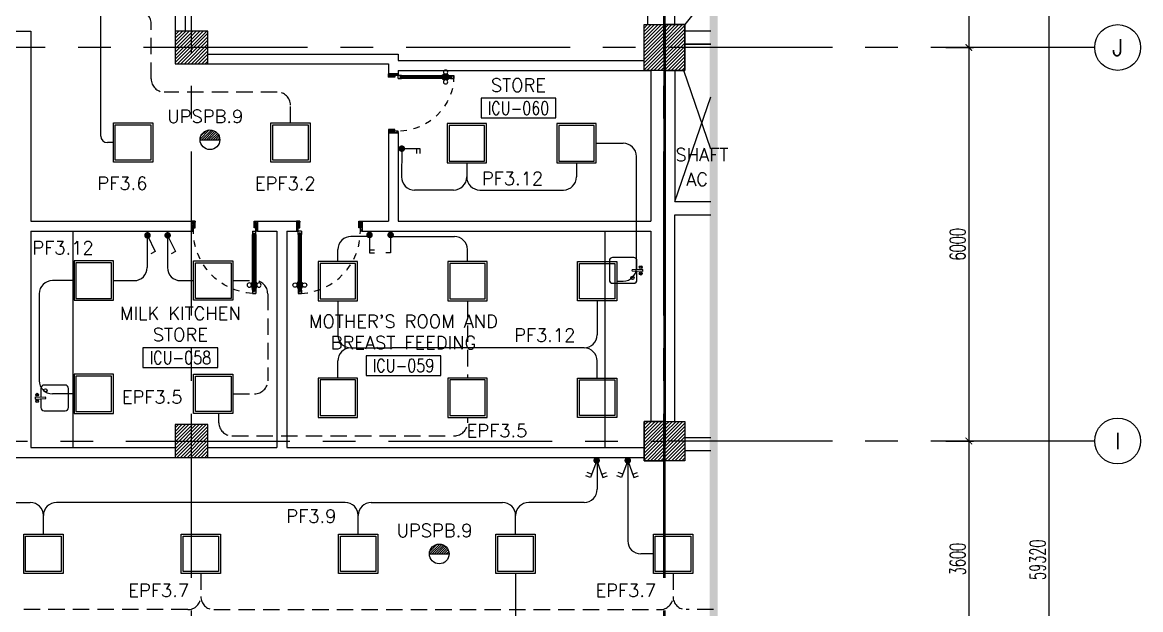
# Model space of a CAD drawing. Extents: x -0.3 to 91.9, y -1.1 to 78.4.
# Drawn here: x 74.81 to 91.86, y 34.4 to 43.35 of the extents above; entities that cross this region are included whole.
import ezdxf
from ezdxf.enums import TextEntityAlignment as Align

# ---------------------------------------------------------------- set-up
doc = ezdxf.new("R2010")
doc.units = 0
doc.header["$MEASUREMENT"] = 0
doc.header["$PDMODE"] = 34
for name, pattern in [('CENTER2', [1.125, 0.75, -0.125, 0.125, -0.125]), ('CENTERX2', [4, 2.5, -0.5, 0.5, -0.5]), ('HIDDEN', [0.375, 0.25, -0.125])]:
    doc.linetypes.add(name, pattern=pattern)
doc.layers.get('0').update_dxf_attribs({"linetype": 'CONTINUOUS'})
doc.layers.get('DEFPOINTS').update_dxf_attribs({"linetype": 'CONTINUOUS'})
for name, color, linetype in [('AX-CR', 11, 'CONTINUOUS'), ('AX-DIM', 11, 'CONTINUOUS'), ('AX-TXT', 2, 'CONTINUOUS'), ('AXES', 11, 'CENTERX2'), ('COL', 11, 'CONTINUOUS'), ('DOOR', 7, 'CONTINUOUS'), ('E-CLINE', 4, 'CONTINUOUS'), ('E-HLINE', 4, 'HIDDEN'), ('E-LITE', 4, 'CONTINUOUS'), ('E-SWITCH', 4, 'CONTINUOUS'), ('E-TEXT', 4, 'CONTINUOUS'), ('E-TRXT', 4, 'CONTINUOUS'), ('EL-LITE', 4, 'CONTINUOUS'), ('ELEV', 2, 'CONTINUOUS'), ('HAT', 11, 'CONTINUOUS'), ('NON-MEDICAL', 11, 'CONTINUOUS'), ('RM-BOX', 11, 'CONTINUOUS'), ('RM-NAME', 11, 'CONTINUOUS'), ('RM-NO', 11, 'CONTINUOUS'), ('ROOF', 7, 'CONTINUOUS'), ('SHAFT', 11, 'CONTINUOUS'), ('WALL', 11, 'CONTINUOUS')]:
    doc.layers.add(name, color=color, linetype=linetype)
doc.styles.add('ROMANS', font='ROMANS.shx', dxfattribs={"width": 0.6})
doc.dimstyles.new('STANDARD in', dxfattribs={"dimtxt": 0.24, "dimasz": 0.1, "dimexe": 0.07, "dimexo": 0.05, "dimgap": 0.05, "dimtad": 1, "dimdec": 0, "dimlfac": 1000, "dimzin": 0, "dimdsep": 46, "dimtxsty": 'ROMANS', "dimblk": 'ARCHTICK', "dimcen": 0.05, "dimdle": 0.05, "dimclrd": 7, "dimclre": 7, "dimclrt": 2, "dimadec": 0, "dimazin": 0, "dimtfac": 1, "dimtdec": 0, "dimtmove": 2, "dimatfit": 3, "dimldrblk": 'ARCHTICK', "dimfxl": 0, "dimtolj": 1, "dimtzin": 0, "dimarcsym": 0})

# ---------------------------------------------------------------- blocks, each defined once
blk = doc.blocks.new('*X67')
at = {"color": 0}
for p, q in [((84179, 155509), (84660, 155990)), ((84179, 155562), (84607, 155990)), ((84179, 155615), (84554, 155990)), ((84179, 155668), (84501, 155990)), ((84179, 155721), (84448, 155990)), ((84179, 155774), (84395, 155990)), ((84179, 155827), (84342, 155990)), ((84179, 155880), (84289, 155990)), ((84179, 155933), (84236, 155990)), ((84179, 155986), (84183, 155990)), ((84213, 155490), (84679, 155956)), ((84266, 155490), (84679, 155903)), ((84319, 155490), (84679, 155850)), ((84372, 155490), (84679, 155796)), ((84426, 155490), (84679, 155743)), ((84479, 155490), (84679, 155690)), ((84532, 155490), (84679, 155637)), ((84585, 155490), (84679, 155584)), ((84638, 155490), (84679, 155531))]:
    blk.add_line(p, q, dxfattribs=at)
blk = doc.blocks.new('COL50')
at = {"layer": 'COL'}
blk.add_lwpolyline([(-250, 250), (-250, -250), (250, -250), (250, 250)], close=True, dxfattribs=at)
blk = doc.blocks.new('*X69')
at = {"color": 0}
for p, q in [((84179, 149516), (84653, 149990)), ((84179, 149569), (84600, 149990)), ((84179, 149622), (84547, 149990)), ((84179, 149675), (84494, 149990)), ((84179, 149728), (84441, 149990)), ((84179, 149781), (84388, 149990)), ((84179, 149834), (84335, 149990)), ((84179, 149887), (84282, 149990)), ((84179, 149940), (84229, 149990)), ((84206, 149490), (84679, 149963)), ((84259, 149490), (84679, 149910)), ((84312, 149490), (84679, 149857)), ((84365, 149490), (84679, 149804)), ((84418, 149490), (84679, 149751)), ((84471, 149490), (84679, 149698)), ((84524, 149490), (84679, 149645)), ((84577, 149490), (84679, 149592)), ((84630, 149490), (84679, 149539))]:
    blk.add_line(p, q, dxfattribs=at)
blk = doc.blocks.new('RM1')
at = {"layer": 'RM-BOX'}
blk.add_lwpolyline([(570, -200), (-570, -200), (-570, -500), (570, -500)], close=True, dxfattribs=at)
at = {"layer": 'RM-NAME', "style": 'ROMANS'}
for tag, p in [('ROOMNAME1', (0, 324)), ('ROOMNAME2', (0, 0))]:
    blk.add_attdef(tag, text='', height=200, dxfattribs=at).set_placement(p, align=Align.MIDDLE)
at = {"layer": 'RM-NO', "style": 'ROMANS', "width": 0.8}
blk.add_attdef('ROOMNO', text='', height=200, dxfattribs=at).set_placement((0, -350), align=Align.MIDDLE)
blk = doc.blocks.new('_ARCHTICK')
at = {"color": 0, "linetype": 'ByBlock', "const_width": 0.15}
blk.add_lwpolyline([(-0.5, -0.5), (0.5, 0.5)], dxfattribs=at)
blk = doc.blocks.new('*D189')
at = {"layer": 'AX-DIM', "color": 7, "lineweight": -2, "ltscale": 0.3}
for p, q in [((88.617, 64.82), (90.53, 64.82)), ((90.46, 64.87), (90.46, 5.45)), ((86.18, 5.5), (90.53, 5.5))]:
    blk.add_line(p, q, dxfattribs=at)
at = {"layer": 'DEFPOINTS', "color": 0, "ltscale": 0.3}
for p in [(88.567, 64.82), (86.13, 5.5), (90.46, 5.5)]:
    blk.add_point(p, dxfattribs=at)
at = {"layer": 'AX-DIM', "color": 7, "lineweight": -2, "ltscale": 0.3, "xscale": 0.1, "yscale": 0.1, "zscale": 0.1}
for p, rotation in [((90.46, 64.82), 90), ((90.46, 5.5), 270)]:
    blk.add_blockref('_ARCHTICK', p, dxfattribs=dict(at, rotation=rotation))
at = {"layer": 'AX-DIM', "color": 2, "ltscale": 0.3, "insert": (90.29, 35.16), "char_height": 0.24, "attachment_point": 5, "rotation": 90, "style": 'ROMANS'}
blk.add_mtext('\\A1;59320', dxfattribs=at)
blk = doc.blocks.new('*D194')
at = {"layer": 'AX-DIM', "color": 7, "lineweight": -2, "ltscale": 0.3}
for p, q in [((88.89, 42.97), (89.31, 42.97)), ((89.24, 43.02), (89.24, 36.92)), ((88.89, 36.97), (89.31, 36.97))]:
    blk.add_line(p, q, dxfattribs=at)
at = {"layer": 'DEFPOINTS', "color": 0, "ltscale": 0.3}
for p in [(88.84, 42.97), (88.84, 36.97), (89.24, 36.97)]:
    blk.add_point(p, dxfattribs=at)
at = {"layer": 'AX-DIM', "color": 7, "lineweight": -2, "ltscale": 0.3, "xscale": 0.1, "yscale": 0.1, "zscale": 0.1}
for p, rotation in [((89.24, 42.97), 90), ((89.24, 36.97), 270)]:
    blk.add_blockref('_ARCHTICK', p, dxfattribs=dict(at, rotation=rotation))
at = {"layer": 'AX-DIM', "color": 2, "ltscale": 0.3, "insert": (89.07, 39.97), "char_height": 0.24, "attachment_point": 5, "rotation": 90, "style": 'ROMANS'}
blk.add_mtext('\\A1;6000', dxfattribs=at)
blk = doc.blocks.new('AXR')
at = {"layer": 'AX-CR'}
blk.add_circle((350, 0), 350, dxfattribs=at)
at = {"layer": 'AX-TXT', "style": 'ROMANS'}
blk.add_attdef('AX', text='', height=250, dxfattribs=at).set_placement((350, 0), align=Align.MIDDLE)
blk = doc.blocks.new('*D198')
at = {"layer": 'AX-DIM', "color": 7, "lineweight": -2, "ltscale": 0.3}
for p, q in [((89.24, 37.02), (89.24, 33.32)), ((88.89, 36.97), (89.31, 36.97)), ((88.89, 33.37), (89.31, 33.37))]:
    blk.add_line(p, q, dxfattribs=at)
at = {"layer": 'DEFPOINTS', "color": 0, "ltscale": 0.3}
for p in [(88.84, 36.97), (88.84, 33.37), (89.24, 33.37)]:
    blk.add_point(p, dxfattribs=at)
at = {"layer": 'AX-DIM', "color": 7, "lineweight": -2, "ltscale": 0.3, "xscale": 0.1, "yscale": 0.1, "zscale": 0.1}
for p, rotation in [((89.24, 36.97), 90), ((89.24, 33.37), 270)]:
    blk.add_blockref('_ARCHTICK', p, dxfattribs=dict(at, rotation=rotation))
at = {"layer": 'AX-DIM', "color": 2, "ltscale": 0.3, "insert": (89.07, 35.17), "char_height": 0.24, "attachment_point": 5, "rotation": 90, "style": 'ROMANS'}
blk.add_mtext('\\A1;3600', dxfattribs=at)
blk = doc.blocks.new('*D202')
at = {"layer": 'AX-DIM', "color": 7, "lineweight": -2, "ltscale": 0.3}
for p, q in [((88.89, 50.17), (89.31, 50.17)), ((89.24, 50.22), (89.24, 42.92)), ((88.89, 42.97), (89.31, 42.97))]:
    blk.add_line(p, q, dxfattribs=at)
at = {"layer": 'DEFPOINTS', "color": 0, "ltscale": 0.3}
for p in [(88.84, 50.17), (88.84, 42.97), (89.24, 42.97)]:
    blk.add_point(p, dxfattribs=at)
at = {"layer": 'AX-DIM', "color": 7, "lineweight": -2, "ltscale": 0.3, "xscale": 0.1, "yscale": 0.1, "zscale": 0.1}
for p, rotation in [((89.24, 50.17), 90), ((89.24, 42.97), 270)]:
    blk.add_blockref('_ARCHTICK', p, dxfattribs=dict(at, rotation=rotation))
at = {"layer": 'AX-DIM', "color": 2, "ltscale": 0.3, "insert": (89.07, 46.57), "char_height": 0.24, "attachment_point": 5, "rotation": 90, "style": 'ROMANS'}
blk.add_mtext('\\A1;7200', dxfattribs=at)
blk = doc.blocks.new('DOOR90')
at = {"layer": 'DOOR', "color": 0, "linetype": 'ByBlock'}
for p, q in [((-150, 0), (-150, -25)), ((-150, 0), (0, 0)), ((0, -50), (0, 0)), ((-1000, -25), (-1000, -75)), ((-1000, -75), (-1000, -25)), ((-950, -25), (-1000, -25)), ((-950, -75), (-1000, -75)), ((-970, -42), (-970, -58)), ((-950, -42), (-970, -42)), ((-950, -58), (-970, -58)), ((-950, -25), (-950, -42)), ((-950, -58), (-950, -75)), ((-918, -25), (-918, -18)), ((-828, -18), (-918, -18)), ((-918, -75), (-918, -82)), ((-828, -82), (-918, -82)), ((-905, -18), (-905, -9)), ((-905, -9), (-840, -9)), ((-905, -18), (-840, -18)), ((-905, -82), (-905, -91)), ((-905, -82), (-840, -82)), ((-905, -91), (-840, -91)), ((-840, -18), (-840, -9)), ((-840, -82), (-840, -91)), ((-828, -25), (-828, -18)), ((-828, -75), (-828, -82)), ((-200, -42), (-200, -25)), ((-200, -25), (-150, -25)), ((-180, -42), (-200, -42)), ((-200, -75), (-200, -58)), ((-200, -58), (-180, -58)), ((-150, -75), (-200, -75)), ((-180, -58), (-180, -42)), ((-150, -75), (-150, -25)), ((-150, -25), (-100, -25)), ((-100, -25), (-100, -50)), ((-100, -50), (0, -50)), ((-100, -850), (0, -850)), ((-100, -875), (-100, -850)), ((0, -850), (0, -900)), ((-150, -900), (-150, -875)), ((-150, -875), (-100, -875)), ((0, -900), (-150, -900)), ((-150, -900), (0, -900))]:
    blk.add_line(p, q, dxfattribs=at)
at = {"layer": 'DOOR', "color": 9, "linetype": 'ByBlock'}
for p, q in [((0, -50), (-114, 0)), ((0, -50), (-40, 0)), ((0, -50), (-100, -37)), ((0, -850), (-114, -900)), ((0, -850), (-100, -863)), ((0, -850), (-40, -900))]:
    blk.add_line(p, q, dxfattribs=at)
at = {"layer": 'DOOR', "linetype": 'ByBlock'}
for p, q in [((-200, -25), (-950, -25)), ((-200, -42), (-950, -42)), ((-200, -58), (-950, -58)), ((-950, -75), (-200, -75))]:
    blk.add_line(p, q, dxfattribs=at)
at = {"layer": 'DOOR', "color": 0, "linetype": 'ByBlock'}
for centre in [(-873, 24), (-873, -124)]:
    blk.add_circle(centre, 32.4, dxfattribs=at)
at = {"layer": 'DOOR', "color": 9, "linetype": 'ByBlock'}
for centre, radius, start, end in [((0, -50), 154, 161.1053, 166.2858), ((0, -50), 134, 158.1598, 169.28), ((0, -50), 94.4, 148.0182, 180), ((0, -50), 74.4, 137.7764, 180), ((0, -50), 114, 154.0838, 167.3774), ((0, -50), 54.4, 113.2074, 180), ((0, -50), 34.4, 90, 180), ((0, -50), 14.4, 90, 180), ((0, -850), 94.4, 180, 211.9818), ((0, -850), 74.4, 180, 222.2236), ((0, -850), 54.4, 180, 246.7926), ((0, -850), 34.4, 180, 270), ((0, -850), 14.4, 180, 270), ((0, -850), 154, 193.7142, 198.8947), ((0, -850), 134, 190.72, 201.8402)]:
    blk.add_arc(centre, radius, start, end, dxfattribs=at)
at = {"layer": 'DOOR', "linetype": 'HIDDEN', "ltscale": 0.5}
blk.add_arc((-150, -25), 850, 180, 270, dxfattribs=at)
blk = doc.blocks.new('C5V')
at = {"layer": 'HAT'}
h = blk.add_hatch(dxfattribs=at)
h.set_pattern_fill('ANSI31', color=256, scale=300, style=0)
h.set_pattern_definition([(45, (-249196.182, -54711.005), (-26.5165043, 26.5165043), [])])
h.paths.add_polyline_path([(-20, 600), (-320, 600), (-320, 300), (-20, 300)])
h.paths.add_polyline_path([(-20, 300), (-320, 300), (-320, 0), (-20, 0)])
h = blk.add_hatch(dxfattribs=at)
h.set_pattern_fill('ANSI31', color=256, scale=300, style=0)
h.set_pattern_definition([(45, (-248876.182, -54711.005), (-26.5165043, 26.5165043), [])])
h.paths.add_polyline_path([(300, 600), (0, 600), (0, 300), (300, 300)])
h.paths.add_polyline_path([(300, 300), (0, 300), (0, 0), (300, 0)])
at = {"layer": 'COL'}
for points in [[(-20, 600), (-20, 0), (-320, 0), (-320, 600)], [(300, 600), (300, 0), (0, 0), (0, 600)]]:
    blk.add_lwpolyline(points, close=True, dxfattribs=at)
blk = doc.blocks.new('C11')
at = {"layer": 'HAT'}
h = blk.add_hatch(dxfattribs=at)
h.set_pattern_fill('ANSI31', color=256, scale=300, style=0)
h.set_pattern_definition([(45, (-248556.182, -75061.005), (-26.5165043, 26.5165043), [])])
h.paths.add_polyline_path([(300, 700), (0, 700), (0, 350), (300, 350)])
h.paths.add_polyline_path([(300, 350), (0, 350), (0, 0), (300, 0)])
at = {"layer": 'COL'}
blk.add_lwpolyline([(300, 700), (300, 0), (0, 0), (0, 700)], close=True, dxfattribs=at)
blk = doc.blocks.new('C11D')
at = {"layer": 'COL', "linetype": 'ByBlock'}
for p in [(-320, 0), (0, 0)]:
    blk.add_blockref('C11', p, dxfattribs=at)
blk = doc.blocks.new('DOOR-10')
at = {"layer": 'DOOR', "color": 0, "linetype": 'ByBlock'}
for p, q in [((-26, 1100), (-76, 1100)), ((-76, 1100), (-26, 1100)), ((-76, 1050), (-76, 1100)), ((-59, 1050), (-76, 1050)), ((-43, 1070), (-59, 1070)), ((-59, 1050), (-59, 1070)), ((-43, 1050), (-43, 1070)), ((-26, 1050), (-43, 1050)), ((-26, 1050), (-26, 1100)), ((-83, 1005), (-92, 1005)), ((-92, 1005), (-92, 940)), ((-83, 940), (-92, 940)), ((-76, 1018), (-83, 1018)), ((-83, 928), (-83, 1018)), ((-83, 1005), (-83, 940)), ((-76, 928), (-83, 928)), ((-26, 1018), (-18, 1018)), ((-26, 928), (-18, 928)), ((-18, 928), (-18, 1018)), ((-18, 1005), (-9, 1005)), ((-18, 1005), (-18, 940)), ((-18, 940), (-9, 940)), ((-9, 1005), (-9, 940)), ((-76, 200), (-59, 200)), ((-76, 150), (-76, 200)), ((-59, 200), (-59, 180)), ((-59, 180), (-43, 180)), ((-43, 200), (-26, 200)), ((-43, 180), (-43, 200)), ((-26, 200), (-26, 150)), ((-1001, 0), (-1001, 150)), ((-1001, 150), (-976, 150)), ((-1001, 150), (-1001, 0)), ((-951, 0), (-1001, 0)), ((-976, 150), (-976, 100)), ((-976, 100), (-951, 100)), ((-951, 100), (-951, 0)), ((-76, 150), (-26, 150)), ((-51, 100), (-51, 0)), ((-26, 100), (-51, 100)), ((-51, 0), (-1, 0)), ((-1, 150), (-26, 150)), ((-26, 150), (-26, 100))]:
    blk.add_line(p, q, dxfattribs=at)
at = {"layer": 'DOOR', "linetype": 'ByBlock'}
for p, q in [((-76, 1050), (-76, 200)), ((-59, 200), (-59, 1050)), ((-43, 200), (-43, 1050)), ((-26, 200), (-26, 1050))]:
    blk.add_line(p, q, dxfattribs=at)
at = {"layer": 'DOOR', "color": 9, "linetype": 'ByBlock'}
for p, q in [((-951, 0), (-1001, 114)), ((-951, 0), (-1001, 40)), ((-951, 0), (-964, 100)), ((-51, 0), (-1, 114)), ((-51, 0), (-37, 100)), ((-51, 0), (-1, 40)), ((-1, 0), (-1, 150))]:
    blk.add_line(p, q, dxfattribs=at)
at = {"layer": 'DOOR', "color": 0, "linetype": 'ByBlock'}
for centre in [(-124, 973), (23, 973)]:
    blk.add_circle(centre, 32.4, dxfattribs=at)
at = {"layer": 'DOOR', "linetype": 'HIDDEN', "ltscale": 0.5}
blk.add_arc((-23, 149), 952, 93.1482, 179.9482, dxfattribs=at)
at = {"layer": 'DOOR', "color": 9, "linetype": 'ByBlock'}
for centre, radius, start, end in [((-951, 0), 154, 103.7142, 108.8947), ((-951, 0), 134, 100.72, 111.8402), ((-951, 0), 94.4, 90, 121.9818), ((-951, 0), 74.4, 90, 132.2236), ((-951, 0), 54.4, 90, 156.7926), ((-951, 0), 34.4, 90, 180), ((-951, 0), 14.4, 90, 180), ((-51, 0), 94.4, 58.0182, 90), ((-51, 0), 74.4, 47.7764, 90), ((-51, 0), 54.4, 23.2074, 90), ((-51, 0), 34.4, 0, 90), ((-51, 0), 14.4, 0, 90), ((-51, 0), 134, 68.1598, 79.28), ((-51, 0), 114, 64.0838, 77.3774), ((-51, 0), 154, 71.1053, 76.2858)]:
    blk.add_arc(centre, radius, start, end, dxfattribs=at)
blk = doc.blocks.new('L42')
at = {"layer": 'E-LITE'}
for p, q in [((0.3, 0.3), (-0.3, 0.3)), ((-0.3, 0.3), (-0.3, -0.3)), ((0.3, -0.3), (0.3, 0.3)), ((-0.3, -0.3), (0.3, -0.3))]:
    blk.add_line(p, q, dxfattribs=at)
at = {"layer": 'E-LITE', "color": 8}
blk.add_lwpolyline([(-0.27, 0.27), (-0.27, -0.27), (0.27, -0.27), (0.27, 0.27)], close=True, dxfattribs=at)
blk = doc.blocks.new('2G1W')
for p, q in [((0, 0), (0.55, 0)), ((0.45, 0), (0.45, -0.15)), ((0.55, 0), (0.55, -0.15))]:
    blk.add_line(p, q)
at = {"const_width": 0.1}
blk.add_lwpolyline([(-0.05, 0, 1), (0.05, 0, 1)], format="xyb", close=True, dxfattribs=at)
blk = doc.blocks.new('2G2W')
for p, q in [((0, 0), (0.517, 0.188)), ((0, 0), (0.517, -0.188)), ((0.423, 0.154), (0.372, 0.295)), ((0.517, 0.188), (0.466, 0.329)), ((0.423, -0.154), (0.372, -0.295)), ((0.517, -0.188), (0.466, -0.329))]:
    blk.add_line(p, q)
at = {"const_width": 0.1}
blk.add_lwpolyline([(-0.05, 0, 1), (0.05, 0, 1)], format="xyb", close=True, dxfattribs=at)
blk = doc.blocks.new('EL')
at = {"layer": 'EL-LITE'}
h = blk.add_hatch(dxfattribs=at)
h.set_pattern_fill('ANSI31', color=4, scale=0.2, style=0)
h.set_pattern_definition([(45, (587.071197, 567.777136), (-0.0176776695, 0.0176776695), [])])
h.paths.add_polyline_path([(0.15, 0, 1), (-0.15, 0)])
at = {"layer": 'EL-LITE', "color": 4}
blk.add_line((-0.15, 0), (0.15, 0), dxfattribs=at)
blk.add_circle((0, 0), 0.15, dxfattribs=at)

msp = doc.modelspace()

# ---------------------------------------------------------------- linework, layer by layer
at = {"extrusion": (0, 0, -1)}
for start_param, end_param in [(2.8042402, 5.9458328), (-0.3373525, 2.8042402)]:
    msp.add_ellipse((76.7179, 40.1057), major_axis=(0.0177, 0.0177), ratio=1, start_param=start_param, end_param=end_param, dxfattribs=at)
at = {"layer": 'AXES'}
for p, q in [((84.59, -1.1143), (84.59, 77.3484)), ((84.61, -1.1143), (84.61, 77.3484)), ((77.39, -1.1143), (77.39, 59.47)), ((91.1596, 42.97), (68.39, 42.97)), ((91.1596, 42.97), (84.34, 42.97)), ((68.39, 36.97), (84.59, 36.97)), ((91.1596, 36.97), (84.34, 36.97))]:
    msp.add_line(p, q, dxfattribs=at)
at = {"layer": 'E-CLINE', "color": 4}
for p, q in [((76.0058, 41.62), (76.0058, 43.6069)), ((83.5583, 41.5091), (83.9717, 41.5091)), ((84.1717, 39.6087), (84.1717, 41.3091)), ((81.5848, 41.2091), (81.5848, 40.9969)), ((83.2583, 41.2091), (83.2583, 40.9969)), ((81.7848, 40.7969), (83.0583, 40.7969)), ((75.5977, 39.4152), (75.268, 39.4152)), ((83.8736, 39.4087), (83.9717, 39.4087)), ((75.068, 39.2152), (75.068, 37.89)), ((79.6192, 39.1087), (79.6192, 38.5902)), ((79.8192, 38.3902), (80.4474, 38.3902)), ((83.3736, 38.3902), (80.4474, 38.3902)), ((79.6192, 37.9305), (79.6192, 38.1902)), ((75.5977, 37.69), (75.268, 37.69)), ((72.9305, 36.0334), (74.9305, 36.0334)), ((79.7305, 36.0334), (75.3305, 36.0334)), ((80.1305, 36.0334), (82.1305, 36.0334)), ((75.1305, 35.549), (75.1305, 35.8334)), ((82.3305, 34.949), (82.3305, 34.2146))]:
    msp.add_line(p, q, dxfattribs=at)
at = {"layer": 'E-CLINE', "color": 4, "linetype": 'ByBlock'}
for p, q in [((76.1972, 41.52), (76.1058, 41.52)), ((83.5736, 39.1087), (83.5736, 38.5902)), ((83.5736, 37.9305), (83.5736, 38.1902)), ((79.9305, 35.549), (79.9305, 35.8334)), ((82.3305, 35.549), (82.3305, 35.8334))]:
    msp.add_line(p, q, dxfattribs=at)
for centre, radius, start, end in [((76.1058, 41.62), 0.1, 180, 270), ((83.3736, 38.5902), 0.2, 270, 0), ((83.3736, 38.1902), 0.2, 0, 90), ((79.7305, 35.8334), 0.2, 0, 90), ((80.1305, 35.8334), 0.2, 90, 180), ((82.1305, 35.8334), 0.2, 0, 90), ((82.5305, 35.8334), 0.2, 90, 180)]:
    msp.add_arc(centre, radius, start, end, dxfattribs=at)
at = {"layer": 'E-CLINE', "color": 4}
for centre, start, end in [((83.9717, 41.3091), 0, 90), ((81.7848, 40.9969), 180, 270), ((83.0583, 40.9969), 270, 0), ((83.9717, 39.6087), 270, 0), ((75.268, 39.2152), 90, 180), ((79.8192, 38.5902), 180, 270), ((79.8192, 38.1902), 90, 180), ((75.268, 37.89), 180, 270), ((74.9305, 35.8334), 0, 90), ((75.3305, 35.8334), 90, 180)]:
    msp.add_arc(centre, 0.2, start, end, dxfattribs=at)
at = {"layer": 'E-HLINE', "color": 4}
for p, q in [((76.7742, 42.4913), (76.7742, 43.3365)), ((78.6972, 42.2913), (76.9742, 42.2913)), ((78.8972, 41.82), (78.8972, 42.0913)), ((78.0212, 39.4152), (78.3509, 39.4152)), ((78.5509, 39.2152), (78.5509, 37.89)), ((81.5964, 39.1087), (81.5964, 37.9305)), ((78.0212, 37.69), (78.3509, 37.69)), ((77.8062, 37.2492), (77.8062, 37.39)), ((81.5964, 37.3305), (81.5964, 37.2492)), ((78.0062, 37.0492), (81.3964, 37.0492)), ((77.5305, 34.949), (77.5305, 34.599)), ((84.7305, 34.949), (84.7305, 34.599)), ((77.3305, 34.399), (71.4495, 34.399)), ((77.7305, 34.399), (84.5305, 34.399)), ((85.3496, 34.399), (84.9305, 34.399))]:
    msp.add_line(p, q, dxfattribs=at)
for centre, start, end in [((76.5742, 43.3365), 0, 90), ((76.9742, 42.4913), 180, 270), ((78.6972, 42.0913), 0, 90), ((78.3509, 39.2152), 0, 90), ((78.3509, 37.89), 270, 0), ((78.0062, 37.2492), 180, 270), ((81.3964, 37.2492), 270, 0), ((77.3305, 34.599), 270, 0), ((77.7305, 34.599), 180, 270), ((84.5305, 34.599), 270, 0), ((84.9305, 34.599), 180, 270)]:
    msp.add_arc(centre, 0.2, start, end, dxfattribs=at)
at = {"layer": 'E-SWITCH', "color": 4}
for p, q in [((80.5936, 41.403), (80.5909, 40.9982)), ((81.3848, 40.7969), (80.7909, 40.7969)), ((76.7134, 40.0981), (76.7134, 39.6152)), ((76.7179, 40.1057), (76.837, 39.8579)), ((77.0217, 40.0981), (77.0217, 39.6152)), ((77.0253, 40.1057), (77.1445, 39.8579)), ((80.0779, 40.0882), (79.8192, 40.0882)), ((80.425, 40.1119), (80.425, 39.8369)), ((80.425, 40.0881), (81.3964, 40.0881)), ((76.837, 39.8579), (76.7695, 39.8254)), ((77.1445, 39.8579), (77.0769, 39.8254)), ((79.6192, 39.7087), (79.6192, 39.8882)), ((80.425, 39.8369), (80.35, 39.8369)), ((81.5964, 39.7087), (81.5964, 39.8881)), ((76.1977, 39.4152), (76.5134, 39.4152)), ((77.2217, 39.4152), (77.4212, 39.4152)), ((83.575, 36.6502), (83.575, 36.2334)), ((84.04, 36.6487), (84.04, 35.449)), ((83.375, 36.0334), (82.5305, 36.0334)), ((84.4305, 35.249), (84.24, 35.249))]:
    msp.add_line(p, q, dxfattribs=at)
at = {"layer": 'E-SWITCH', "color": 4, "const_width": 0.05}
for points in [[(76.7071, 40.1283, 1), (76.7287, 40.0832, 1)], [(77.0145, 40.1283, 1), (77.0362, 40.0832, 1)], [(80.425, 40.1369, 1), (80.425, 40.0869, 1)]]:
    msp.add_lwpolyline(points, format="xyb", close=True, dxfattribs=at)
at = {"layer": 'E-SWITCH', "color": 4}
for centre, start, end in [((80.7909, 40.9969), 179.62465, 270), ((81.3848, 40.9969), 270, 0), ((79.8192, 39.8882), 88.64974, 180), ((81.3964, 39.8881), 0, 90), ((76.5134, 39.6152), 270, 0), ((77.2217, 39.6152), 180, 270), ((83.375, 36.2334), 270, 0), ((84.24, 35.449), 180, 270)]:
    msp.add_arc(centre, 0.2, start, end, dxfattribs=at)
at = {"layer": 'ELEV', "linetype": 'CENTER2', "const_width": 0.12}
msp.add_lwpolyline([(85.3496, 3.7939), (85.3496, 67.6321)], dxfattribs=at)
at = {"layer": 'NON-MEDICAL'}
for p, q in [((75.5804, 40.17), (75.5804, 36.87)), ((83.6895, 40.17), (83.6895, 36.87)), ((84.1308, 39.7678), (83.8097, 39.7678)), ((83.7598, 39.718), (83.7598, 39.4251)), ((84.2689, 39.5875), (84.1136, 39.5815)), ((84.2689, 39.5555), (84.1136, 39.5615)), ((84.1807, 39.5815), (84.1807, 39.718)), ((84.1807, 39.4251), (84.1807, 39.5615)), ((84.2689, 39.5555), (84.2689, 39.5875)), ((83.8097, 39.3752), (84.1308, 39.3752)), ((75.0931, 37.7731), (75.0931, 37.6366)), ((75.464, 37.823), (75.1429, 37.823)), ((75.5139, 37.4802), (75.5139, 37.7731)), ((75.0049, 37.6427), (75.1601, 37.6366)), ((75.0049, 37.6427), (75.0049, 37.6106)), ((75.0049, 37.6106), (75.1601, 37.6167)), ((75.0931, 37.6167), (75.0931, 37.4802)), ((75.1429, 37.4303), (75.464, 37.4303))]:
    msp.add_line(p, q, dxfattribs=at)
for centre, radius in [((84.2378, 39.6213), 0.0217), ((84.2378, 39.6213), 0.014), ((84.1112, 39.4571), 0.0255), ((84.2378, 39.5217), 0.0217), ((84.2378, 39.5217), 0.014), ((75.0359, 37.6764), 0.0217), ((75.0359, 37.6764), 0.014), ((75.1625, 37.7411), 0.0255), ((75.0359, 37.5769), 0.0217), ((75.0359, 37.5769), 0.014)]:
    msp.add_circle(centre, radius, dxfattribs=at)
for centre, radius, start, end in [((83.8097, 39.718), 0.0499, 90, 180), ((84.1308, 39.718), 0.0499, 0, 90), ((84.1136, 39.5715), 0.00997, 90, 270), ((83.8097, 39.4251), 0.0499, 180, 270), ((84.1308, 39.4251), 0.0499, 270, 0), ((75.1429, 37.7731), 0.0499, 90, 180), ((75.464, 37.7731), 0.0499, 0, 90), ((75.1601, 37.6266), 0.00997, 270, 90), ((75.1429, 37.4802), 0.0499, 180, 270), ((75.464, 37.4802), 0.0499, 270, 0)]:
    msp.add_arc(centre, radius, start, end, dxfattribs=at)
at = {"layer": 'ROOF'}
for p, q in [((84.61, 43.22), (84.61, 54.87)), ((84.76, 43.32), (84.76, 54.77))]:
    msp.add_line(p, q, dxfattribs=at)
at = {"layer": 'SHAFT'}
for p, q in [((85.3092, 43.8195), (84.91, 43.32)), ((85.3092, 41.4224), (84.8975, 42.62)), ((84.76, 40.62), (85.3092, 42.2176))]:
    msp.add_line(p, q, dxfattribs=at)
at = {"layer": 'WALL', "linetype": 'ByBlock'}
for p, q in [((77.14, 43.7075), (77.14, 42.72)), ((77.29, 43.7075), (77.29, 43.22)), ((84.34, 43.695), (84.34, 43.32)), ((73.715, 43.22), (74.94, 43.22)), ((74.94, 43.22), (74.94, 40.32)), ((77.64, 42.87), (80.54, 42.87)), ((80.54, 42.87), (80.54, 42.77)), ((77.29, 42.72), (80.39, 42.72)), ((80.39, 42.72), (80.39, 42.57)), ((80.54, 42.77), (84.29, 42.77)), ((80.39, 42.57), (80.54, 42.57)), ((80.54, 42.62), (84.39, 42.62)), ((80.54, 42.62), (80.54, 42.57)), ((80.39, 41.67), (80.54, 41.67)), ((80.39, 41.67), (80.39, 40.32)), ((80.54, 41.67), (80.54, 40.32)), ((74.94, 40.32), (77.3933, 40.32)), ((77.3933, 40.32), (77.3933, 40.17)), ((78.3933, 40.32), (78.3933, 40.17)), ((78.3933, 40.32), (78.99, 40.32)), ((78.99, 40.32), (78.99, 40.17)), ((79.99, 40.32), (79.99, 40.17)), ((79.99, 40.32), (80.39, 40.32)), ((80.54, 40.32), (84.39, 40.32)), ((74.94, 40.17), (77.3933, 40.17)), ((74.94, 40.17), (74.94, 36.87)), ((78.3933, 40.17), (78.69, 40.17)), ((78.69, 40.17), (78.69, 36.87)), ((78.84, 40.17), (78.84, 36.87)), ((78.84, 40.17), (78.99, 40.17)), ((79.99, 40.17), (84.39, 40.17)), ((84.59, 37.22), (84.59, 36.72)), ((74.94, 36.87), (77.14, 36.87)), ((77.64, 36.87), (78.69, 36.87)), ((78.84, 36.87), (84.29, 36.87)), ((74.59, 36.72), (77.14, 36.72)), ((77.14, 36.72), (84.29, 36.72))]:
    msp.add_line(p, q, dxfattribs=at)
at = {"layer": 'WALL', "linetype": 'ByBlock', "ltscale": 0.3}
for p, q in [((84.91, 43.32), (84.61, 43.32)), ((84.61, 43.32), (84.61, 42.62)), ((84.91, 42.62), (84.91, 43.32)), ((84.61, 42.62), (84.91, 42.62))]:
    msp.add_line(p, q, dxfattribs=at)
at = {"layer": 'WALL'}
for p, q in [((84.61, 43.02), (84.61, 36.92)), ((84.39, 42.62), (84.39, 40.32)), ((84.59, 42.62), (84.59, 37.02)), ((84.76, 42.62), (84.76, 40.62)), ((84.76, 37.27), (84.76, 40.42)), ((84.76, 40.42), (85.3092, 40.42)), ((84.39, 40.17), (84.39, 37.27)), ((85.3092, 37.02), (84.91, 37.02)), ((85.3092, 36.82), (84.91, 36.82))]:
    msp.add_line(p, q, dxfattribs=at)
at = {"layer": 'WALL', "linetype": 'ByBlock', "ltscale": 0.3}
for points in [[(84.59, 42.62), (84.29, 42.62), (84.29, 43.32), (84.59, 43.32)], [(77.64, 43.22), (77.14, 43.22), (77.14, 42.72), (77.64, 42.72)], [(77.64, 37.22), (77.14, 37.22), (77.14, 36.72), (77.64, 36.72)], [(84.29, 36.67), (84.59, 36.67), (84.59, 37.27), (84.29, 37.27)], [(84.61, 37.27), (84.91, 37.27), (84.91, 36.67), (84.61, 36.67)]]:
    msp.add_lwpolyline(points, close=True, dxfattribs=at)
for points in [[(85.3092, 43.22), (84.91, 43.22)], [(85.3092, 43.02), (84.91, 43.02)], [(84.91, 43.02), (85.3092, 43.02)], [(84.76, 42.62), (84.76, 40.62), (85.3092, 40.62)]]:
    msp.add_lwpolyline(points, dxfattribs=at)

# ---------------------------------------------------------------- block references
at = {"layer": 'AXES', "xscale": 0.0009999999892897904, "yscale": 0.000999999996565748, "zscale": 0.001}
for p, values in [((91.1596, 42.97), {'AX': 'J'}), ((91.1596, 36.97), {'AX': 'I'})]:
    msp.add_blockref('AXR', p, dxfattribs=at).add_auto_attribs(values)
at = {"layer": 'COL', "linetype": 'ByBlock', "xscale": 0.0009999999892897904, "yscale": 0.000999999996565748, "zscale": 0.001}
for name, p in [('C11D', (84.61, 42.62)), ('C5V', (84.61, 36.67))]:
    msp.add_blockref(name, p, dxfattribs=at)
at = {"layer": 'COL', "xscale": 0.0009999999892897904, "yscale": 0.000999999996565748, "zscale": 0.001}
for p in [(77.39, 42.97), (77.39, 36.97)]:
    msp.add_blockref('COL50', p, dxfattribs=at)
at = {"layer": 'DOOR', "color": 0, "linetype": 'ByBlock', "xscale": -0.0009999999892897904, "yscale": 0.000999999996565748, "zscale": 0.001}
msp.add_blockref('DOOR90', (80.39, 42.57), dxfattribs=at)
at = {"layer": 'DOOR', "color": 0, "linetype": 'ByBlock', "yscale": 0.000999999996565748, "zscale": 0.001, "rotation": 180}
for p, xscale in [((78.394, 40.32), -0.0009999999892897904), ((78.9893, 40.32), 0.0009999999892897904)]:
    msp.add_blockref('DOOR-10', p, dxfattribs=dict(at, xscale=xscale))
at = {"layer": 'E-LITE', "xscale": -1}
for p in [(76.4972, 41.52), (78.8972, 41.52), (77.7212, 39.4152), (83.5736, 39.4087), (77.7212, 37.69), (83.5736, 37.6305)]:
    msp.add_blockref('L42', p, dxfattribs=at)
at = {"layer": 'E-LITE'}
for name, p in [('L42', (81.5848, 41.5091)), ('L42', (83.2583, 41.5091)), ('EL', (77.6705, 41.5627)), ('L42', (75.8977, 39.4152)), ('L42', (79.6192, 39.4087)), ('L42', (81.5964, 39.4087)), ('L42', (75.8977, 37.69)), ('L42', (79.6192, 37.6305)), ('L42', (81.5964, 37.6305)), ('EL', (81.1658, 35.2483))]:
    msp.add_blockref(name, p, dxfattribs=at)
at = {"layer": 'E-LITE', "xscale": -1, "rotation": 90}
for p in [(75.1305, 35.249), (77.5305, 35.249), (79.9305, 35.249), (82.3305, 35.249), (84.7305, 35.249)]:
    msp.add_blockref('L42', p, dxfattribs=at)
at = {"layer": 'E-SWITCH', "color": 4, "xscale": 0.5, "yscale": 0.5, "zscale": 0.5}
msp.add_blockref('2G1W', (80.5951, 41.4279), dxfattribs=at)
at = {"layer": 'E-SWITCH', "color": 4, "yscale": 0.5, "zscale": 0.5}
for name, p, xscale, rotation in [('2G1W', (80.1029, 40.1119), -0.5, 90), ('2G2W', (83.5664, 36.6737), 0.5, 270), ('2G2W', (84.04, 36.6737), 0.5, 270)]:
    msp.add_blockref(name, p, dxfattribs=dict(at, xscale=xscale, rotation=rotation))
at = {"layer": 'HAT', "xscale": 0.0009999999892897904, "yscale": 0.000999999996565748, "zscale": 0.001}
for name in ['*X67', '*X69']:
    msp.add_blockref(name, (-7.0392, -112.7697), dxfattribs=at)
at = {"layer": 'RM-NAME', "xscale": 0.0009999999892897904, "yscale": 0.000999999996565748, "zscale": 0.001}
for p, values in [((82.3733, 42.3958), {'ROOMNO': 'ICU-060', 'ROOMNAME2': 'STORE'}), ((77.2191, 38.5917), {'ROOMNO': 'ICU-058', 'ROOMNAME2': 'STORE', 'ROOMNAME1': 'MILK KITCHEN'}), ((80.6205, 38.47), {'ROOMNO': 'ICU-059', 'ROOMNAME2': 'BREAST FEEDING', 'ROOMNAME1': "MOTHER'S ROOM AND"})]:
    msp.add_blockref('RM1', p, dxfattribs=at).add_auto_attribs(values)

# ---------------------------------------------------------------- texts
at = {"layer": 'E-TEXT', "color": 4, "style": 'ROMANS'}
for s, p in [('  PF3.6', (75.68, 40.7995)), (' EPF3.2', (78.2181, 40.797)), ('  PF3.12', (81.5419, 40.8733)), ('  PF3.12', (74.6887, 39.8152)), ('  PF3.12', (82.0332, 38.4833)), (' EPF3.5', (76.189, 37.5412)), (' EPF3.5', (81.4468, 37.0281)), ('PF3.9', (78.8348, 35.7249)), ('EPF3.7', (76.4262, 34.5925)), ('EPF3.7', (83.5479, 34.5925))]:
    msp.add_text(s, height=0.2, dxfattribs=at).set_placement(p)
at = {"layer": 'E-TRXT', "color": 4, "style": 'ROMANS'}
for p in [(77.021, 41.8195), (80.5163, 35.5051)]:
    msp.add_text('UPSPB.9', height=0.2, dxfattribs=at).set_placement(p)
at = {"layer": 'RM-NAME', "style": 'ROMANS'}
for s, p in [('SHAFT', (85.1699, 41.3356)), ('AC', (85.0976, 40.9609))]:
    msp.add_text(s, height=0.2, dxfattribs=at).set_placement(p, align=Align.MIDDLE)

# ---------------------------------------------------------------- dimensions: what is measured, and where the dimension line sits
at = {"layer": 'AX-DIM'}
for base, p1, p2, picture, middle in [((90.4596, 5.5), (88.5674, 64.82), (86.1298, 5.5), '*D189', (90.2896, 35.16)), ((89.2398, 42.97), (88.8398, 50.17), (88.8398, 42.97), '*D202', (89.0698, 46.57)), ((89.2398, 36.97), (88.8398, 42.97), (88.8398, 36.97), '*D194', (89.0698, 39.97)), ((89.2398, 33.37), (88.8398, 36.97), (88.8398, 33.37), '*D198', (89.0698, 35.17))]:
    dim = msp.add_linear_dim(base=base, p1=p1, p2=p2, angle=270, dimstyle='STANDARD in', dxfattribs=at)
    dim.commit()
    dim.dimension.update_dxf_attribs({"geometry": picture, "text_midpoint": middle})

doc.saveas('drawing.dxf')
